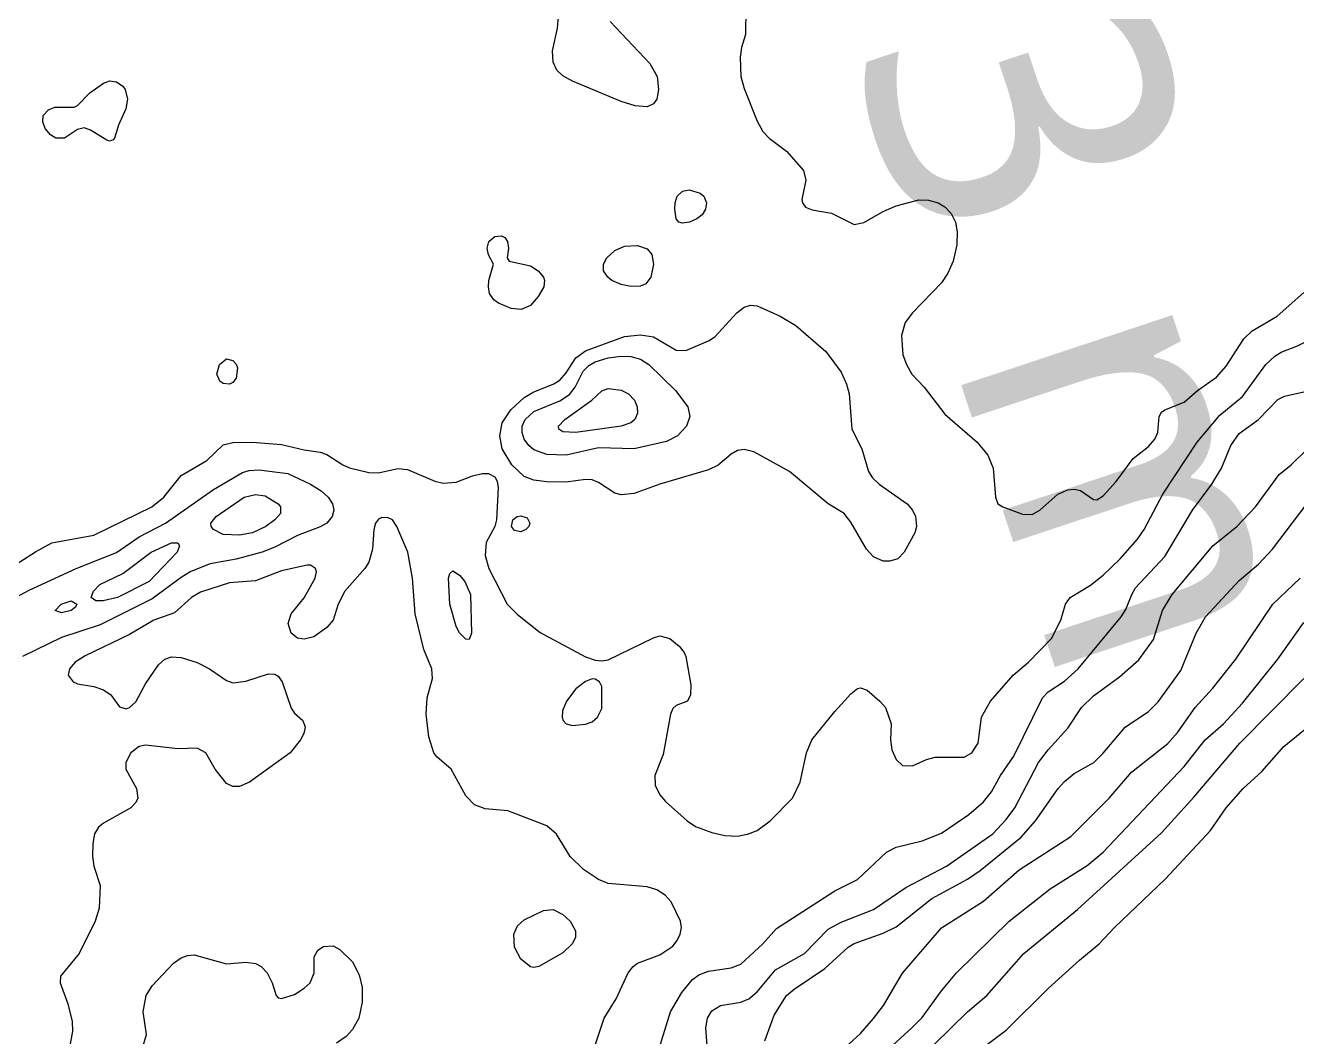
# Model space of a CAD drawing. Extents: x 474277 to 475042, y 254928 to 255625.
# Drawn here: x 474480.04 to 474510.19, y 255428.45 to 255452.43 of the extents above; entities that cross this region are included whole.
import ezdxf

# ---------------------------------------------------------------- set-up
doc = ezdxf.new("R2010")
doc.units = 0
doc.header["$MEASUREMENT"] = 0
doc.layers.add('BaseMapV2_DTM_export_MonNov09090547073261 — entities', color=1, linetype='CONTINUOUS')
doc.styles.get("Standard").update_dxf_attribs({"font": 'romans.shx'})

msp = doc.modelspace()

# ---------------------------------------------------------------- linework, layer by layer
at = {"layer": 'BaseMapV2_DTM_export_MonNov09090547073261 — entities', "color": 15, "linetype": 'Continuous', "true_color": 0xb7484b}
for points in [[(474493.899, 255452.524, 83.25), (474494.838, 255451.527, 83.25), (474495.012, 255451.22, 83.25), (474495.042, 255450.914, 83.25), (474495.007, 255450.684, 83.25), (474494.927, 255450.572, 83.25), (474494.774, 255450.507, 83.25), (474494.495, 255450.53, 83.25), (474494.161, 255450.629, 83.25), (474493.01, 255451.112, 83.25), (474492.78, 255451.24, 83.25), (474492.64, 255451.374, 83.25), (474492.55, 255451.559, 83.25), (474492.533, 255451.834, 83.25), (474492.649, 255452.371, 83.25), (474492.715, 255453.137, 83.25)], [(474497.112, 255452.831, 83), (474497.104, 255452.217, 83), (474497.011, 255451.911, 83), (474496.981, 255451.681, 83), (474496.997, 255451.22, 83), (474497.074, 255450.936, 83), (474497.381, 255450.163, 83), (474497.515, 255449.917, 83), (474497.667, 255449.764, 83), (474498.081, 255449.457, 83), (474498.485, 255448.997, 83), (474498.539, 255448.767, 83), (474498.445, 255448.307, 83), (474498.457, 255448.23, 83), (474498.531, 255448.126, 83), (474498.685, 255448.062, 83), (474499.145, 255447.988, 83), (474499.681, 255447.719, 83), (474499.911, 255447.764, 83), (474500.371, 255448.022, 83), (474500.678, 255448.157, 83), (474501.215, 255448.3, 83), (474501.445, 255448.296, 83), (474501.675, 255448.231, 83), (474501.828, 255448.138, 83), (474501.982, 255447.976, 83), (474502.083, 255447.77, 83), (474502.125, 255447.54, 83), (474502.113, 255447.233, 83), (474502.029, 255446.85, 83), (474501.905, 255446.566, 83), (474501.752, 255446.335, 83), (474501.061, 255445.622, 83), (474500.889, 255445.393, 83), (474500.803, 255445.086, 83), (474500.838, 255444.626, 83), (474500.919, 255444.396, 83), (474501.048, 255444.166, 83), (474501.343, 255443.86, 83), (474501.828, 255443.22, 83), (474502.598, 255442.556, 83), (474502.853, 255442.249, 83), (474502.98, 255441.943, 83), (474503.029, 255441.253, 83), (474503.087, 255441.099, 83), (474503.208, 255441.024, 83), (474503.668, 255440.849, 83), (474503.899, 255440.841, 83)], [(474482.154, 255449.764, 83.25), (474482.122, 255449.72, 83.25), (474482.046, 255449.693, 83.25), (474481.969, 255449.711, 83.25), (474481.586, 255449.949, 83.25), (474481.432, 255450.007, 83.25), (474481.279, 255449.969, 83.25), (474480.972, 255449.76, 83.25), (474480.762, 255449.764, 83.25), (474480.635, 255449.84, 83.25), (474480.511, 255449.994, 83.25), (474480.452, 255450.147, 83.25), (474480.465, 255450.3, 83.25), (474480.589, 255450.436, 83.25), (474480.742, 255450.492, 83.25), (474481.202, 255450.498, 83.25), (474481.279, 255450.534, 83.25), (474481.566, 255450.837, 83.25), (474481.89, 255451.067, 83.25), (474482.046, 255451.116, 83.25), (474482.199, 255451.095, 83.25), (474482.352, 255450.994, 83.25), (474482.409, 255450.914, 83.25), (474482.464, 255450.684, 83.25), (474482.426, 255450.454, 83.25), (474482.245, 255450.07, 83.25), (474482.154, 255449.764, 83.25)], [(474495.78, 255447.77, 83.25), (474495.617, 255447.747, 83.25), (474495.53, 255447.77, 83.25), (474495.462, 255447.847, 83.25), (474495.429, 255448.077, 83.25), (474495.438, 255448.23, 83.25), (474495.485, 255448.383, 83.25), (474495.617, 255448.503, 83.25), (474495.771, 255448.536, 83.25), (474496.031, 255448.46, 83.25), (474496.122, 255448.383, 83.25), (474496.185, 255448.23, 83.25), (474496.162, 255448.077, 83.25), (474496.078, 255447.944, 83.25), (474495.955, 255447.847, 83.25), (474495.78, 255447.77, 83.25)], [(474491.789, 255445.7, 83.25), (474491.554, 255445.723, 83.25), (474491.255, 255445.853, 83.25), (474491.143, 255445.93, 83.25), (474491.041, 255446.083, 83.25), (474491.013, 255446.237, 83.25), (474491.025, 255446.39, 83.25), (474491.134, 255446.773, 83.25), (474491.017, 255446.998, 83.25), (474490.986, 255447.157, 83.25), (474491.027, 255447.31, 83.25), (474491.17, 255447.429, 83.25), (474491.324, 255447.446, 83.25), (474491.4, 255447.41, 83.25), (474491.47, 255447.31, 83.25), (474491.49, 255447.157, 83.25), (474491.459, 255446.927, 83.25), (474491.509, 255446.85, 83.25), (474492.014, 255446.736, 83.25), (474492.197, 255446.62, 83.25), (474492.319, 255446.467, 83.25), (474492.343, 255446.39, 83.25), (474492.327, 255446.237, 83.25), (474492.197, 255446.006, 83.25), (474492.014, 255445.8, 83.25), (474491.789, 255445.7, 83.25)], [(474494.749, 255446.313, 83.25), (474494.621, 255446.256, 83.25), (474494.391, 255446.248, 83.25), (474494.161, 255446.292, 83.25), (474493.942, 255446.39, 83.25), (474493.845, 255446.467, 83.25), (474493.744, 255446.62, 83.25), (474493.744, 255446.773, 83.25), (474493.824, 255446.927, 83.25), (474494.007, 255447.099, 83.25), (474494.237, 255447.204, 83.25), (474494.544, 255447.216, 83.25), (474494.774, 255447.141, 83.25), (474494.886, 255447.003, 83.25), (474494.927, 255446.773, 83.25), (474494.866, 255446.467, 83.25), (474494.749, 255446.313, 83.25)], [(474503.899, 255440.841, 83), (474504.084, 255440.946, 83), (474504.512, 255441.323, 83), (474504.742, 255441.429, 83), (474504.895, 255441.447, 83), (474505.049, 255441.41, 83), (474505.355, 255441.199, 83), (474505.432, 255441.194, 83), (474505.585, 255441.284, 83), (474505.892, 255441.626, 83), (474506.293, 255442.173, 83), (474506.659, 255442.459, 83), (474506.804, 255442.633, 83), (474506.877, 255442.786, 83), (474506.911, 255443.169, 83), (474506.966, 255443.267, 83), (474507.042, 255443.327, 83), (474507.502, 255443.503, 83), (474507.818, 255443.783, 83), (474508.269, 255444.1, 83), (474508.499, 255444.36, 83), (474508.92, 255445.01, 83), (474509.112, 255445.198, 83), (474509.705, 255445.546, 83), (474510.339, 255446.106, 83)], [(474500.715, 255439.796, 83.25), (474500.525, 255439.735, 83.25), (474500.371, 255439.737, 83.25), (474500.141, 255439.845, 83.25), (474499.977, 255440.026, 83.25), (474499.605, 255440.662, 83.25), (474499.447, 255440.869, 83.25), (474499.068, 255441.097, 83.25), (474498.148, 255441.865, 83.25), (474497.304, 255442.331, 83.25), (474497.074, 255442.386, 83.25), (474496.921, 255442.36, 83.25), (474496.768, 255442.272, 83.25), (474496.461, 255442.016, 83.25), (474496.231, 255441.903, 83.25), (474495.074, 255441.559, 83.25), (474494.467, 255441.341, 83.25), (474494.161, 255441.308, 83.25), (474494.007, 255441.353, 83.25), (474493.624, 255441.606, 83.25), (474493.471, 255441.662, 83.25), (474493.317, 255441.67, 83.25), (474492.857, 255441.609, 83.25), (474492.397, 255441.622, 83.25), (474492.09, 255441.655, 83.25), (474491.86, 255441.745, 83.25), (474491.567, 255442.019, 83.25), (474491.341, 255442.403, 83.25), (474491.285, 255442.709, 83.25), (474491.338, 255443.016, 83.25), (474491.547, 255443.323, 83.25), (474491.86, 255443.615, 83.25), (474492.09, 255443.753, 83.25), (474492.55, 255443.929, 83.25), (474492.704, 255444.029, 83.25), (474492.857, 255444.202, 83.25), (474493.087, 255444.556, 83.25), (474493.317, 255444.726, 83.25), (474494.237, 255445.058, 83.25), (474494.621, 255445.105, 83.25), (474494.927, 255445.05, 83.25), (474495.464, 255444.739, 83.25), (474495.694, 255444.733, 83.25), (474496.231, 255444.958, 83.25), (474496.384, 255445.05, 83.25), (474496.905, 255445.623, 83.25), (474497.074, 255445.756, 83.25), (474497.228, 255445.808, 83.25), (474497.381, 255445.79, 83.25), (474497.928, 255445.546, 83.25), (474498.301, 255445.322, 83.25), (474499.013, 255444.703, 83.25), (474499.375, 255444.213, 83.25), (474499.502, 255443.936, 83.25), (474499.561, 255443.706, 83.25), (474499.625, 255442.863, 83.25), (474499.862, 255442.403, 83.25), (474500.023, 255441.866, 83.25), (474500.12, 255441.713, 83.25), (474500.272, 255441.559, 83.25), (474500.935, 255441.099, 83.25), (474501.061, 255440.95, 83.25), (474501.134, 255440.793, 83.25), (474501.157, 255440.562, 83.25), (474501.118, 255440.409, 83.25), (474500.867, 255439.949, 83.25), (474500.715, 255439.796, 83.25)], [(474497.151, 255433.267, 83.25), (474497.381, 255433.36, 83.25), (474497.688, 255433.583, 83.25), (474498.224, 255434.121, 83.25), (474498.403, 255434.505, 83.25), (474498.553, 255435.195, 83.25), (474498.68, 255435.502, 83.25), (474499.221, 255436.176, 83.25), (474499.605, 255436.597, 83.25), (474499.758, 255436.721, 83.25), (474499.835, 255436.737, 83.25), (474499.988, 255436.684, 83.25), (474500.294, 255436.422, 83.25), (474500.423, 255436.269, 83.25), (474500.561, 255435.885, 83.25), (474500.543, 255435.502, 83.25), (474500.575, 255435.272, 83.25), (474500.678, 255435.041, 83.25), (474500.831, 255434.899, 83.25), (474501.061, 255434.888, 83.25), (474501.395, 255435.042, 83.25), (474501.598, 255435.093, 83.25), (474502.288, 255435.098, 83.25), (474502.468, 255435.195, 83.25), (474502.62, 255435.425, 83.25), (474502.699, 255436.039, 83.25), (474502.911, 255436.422, 83.25), (474503.448, 255437.035, 83.25), (474503.812, 255437.342, 83.25), (474504.359, 255437.904, 83.25), (474504.579, 255438.339, 83.25), (474504.694, 255438.722, 83.25), (474504.801, 255438.876, 83.25), (474505.279, 255439.171, 83.25), (474505.585, 255439.409, 83.25), (474505.983, 255439.796, 83.25), (474506.393, 255440.256, 83.25), (474506.553, 255440.486, 83.25), (474506.998, 255441.329, 83.25), (474507.812, 255442.556, 83.25), (474508.346, 255443.196, 83.25), (474508.882, 255443.639, 83.25), (474509.437, 255444.396, 83.25), (474509.649, 255444.596, 83.25), (474509.803, 255444.69, 83.25), (474510.186, 255444.839, 83.25), (474511.413, 255445.455, 83.25)], [(474484.878, 255443.936, 83.25), (474484.729, 255443.952, 83.25), (474484.653, 255444.006, 83.25), (474484.582, 255444.166, 83.25), (474484.642, 255444.396, 83.25), (474484.806, 255444.533, 83.25), (474484.959, 255444.497, 83.25), (474485.036, 255444.406, 83.25), (474485.065, 255444.32, 83.25), (474485.036, 255444.073, 83.25), (474484.959, 255443.975, 83.25), (474484.878, 255443.936, 83.25)], [(474492.86, 255442.249, 83.5), (474492.397, 255442.269, 83.5), (474492.09, 255442.38, 83.5), (474491.971, 255442.479, 83.5), (474491.865, 255442.633, 83.5), (474491.813, 255442.786, 83.5), (474491.812, 255442.939, 83.5), (474491.885, 255443.093, 83.5), (474492.09, 255443.287, 83.5), (474492.704, 255443.535, 83.5), (474492.934, 255443.685, 83.5), (474493.071, 255443.86, 83.5), (474493.261, 255444.243, 83.5), (474493.394, 255444.378, 83.5), (474493.547, 255444.464, 83.5), (474493.854, 255444.555, 83.5), (474494.161, 255444.593, 83.5), (474494.391, 255444.584, 83.5), (474494.621, 255444.524, 83.5), (474494.817, 255444.396, 83.5), (474495.451, 255443.783, 83.5), (474495.739, 255443.399, 83.5), (474495.786, 255443.169, 83.5), (474495.711, 255442.939, 83.5), (474495.496, 255442.709, 83.5), (474495.234, 255442.571, 83.5), (474494.467, 255442.397, 83.5), (474493.624, 255442.426, 83.5), (474492.86, 255442.249, 83.5)], [(474493.089, 255442.786, 83.75), (474492.78, 255442.8, 83.75), (474492.683, 255442.863, 83.75), (474492.672, 255442.939, 83.75), (474492.822, 255443.093, 83.75), (474493.467, 255443.553, 83.75), (474493.701, 255443.776, 83.75), (474493.854, 255443.83, 83.75), (474494.161, 255443.79, 83.75), (474494.336, 255443.706, 83.75), (474494.477, 255443.553, 83.75), (474494.543, 255443.399, 83.75), (474494.551, 255443.246, 83.75), (474494.483, 255443.093, 83.75), (474494.391, 255443.014, 83.75), (474494.161, 255442.934, 83.75), (474493.089, 255442.786, 83.75)], [(474495.092, 255428.294, 83.5), (474495.331, 255429.061, 83.5), (474495.599, 255429.521, 83.5), (474495.854, 255429.828, 83.5), (474496.001, 255429.934, 83.5), (474496.231, 255430.027, 83.5), (474496.768, 255430.099, 83.5), (474496.998, 255430.192, 83.5), (474497.516, 255430.671, 83.5), (474497.841, 255431.032, 83.5), (474499.221, 255431.929, 83.5), (474499.758, 255432.196, 83.5), (474500.448, 255432.845, 83.5), (474500.678, 255432.962, 83.5), (474501.292, 255433.11, 83.5), (474501.752, 255433.296, 83.5), (474502.402, 255433.738, 83.5), (474502.748, 255434.039, 83.5), (474502.933, 255434.275, 83.5), (474503.15, 255434.658, 83.5), (474503.466, 255435.118, 83.5), (474504.147, 255436.499, 83.5), (474504.282, 255436.642, 83.5), (474504.665, 255436.895, 83.5), (474504.991, 255437.189, 83.5), (474506.012, 255438.416, 83.5), (474506.122, 255438.593, 83.5), (474506.26, 255438.952, 83.5), (474506.349, 255439.106, 83.5), (474507.042, 255439.852, 83.5), (474507.7, 255440.946, 83.5), (474508.16, 255441.559, 83.5), (474508.385, 255441.943, 83.5), (474508.608, 255442.479, 83.5), (474508.806, 255442.764, 83.5), (474509.266, 255443.093, 83.5), (474509.726, 255443.571, 83.5), (474509.879, 255443.649, 83.5), (474510.339, 255443.748, 83.5)], [(474479.543, 255439.489, 83.25), (474480.282, 255439.962, 83.25), (474480.666, 255440.173, 83.25), (474481.662, 255440.351, 83.25), (474483.037, 255441.023, 83.25), (474483.32, 255441.253, 83.25), (474483.733, 255441.768, 83.25), (474484.346, 255442.127, 83.25), (474484.729, 255442.497, 83.25), (474484.959, 255442.549, 83.25), (474485.42, 255442.556, 83.25), (474486.11, 255442.501, 83.25), (474486.646, 255442.373, 83.25), (474487.03, 255442.325, 83.25), (474487.183, 255442.268, 83.25), (474487.561, 255442.019, 83.25), (474487.72, 255441.947, 83.25), (474488.18, 255441.843, 83.25), (474488.41, 255441.829, 83.25), (474488.87, 255441.931, 83.25), (474489.1, 255441.908, 83.25), (474489.748, 255441.636, 83.25), (474489.943, 255441.588, 83.25), (474490.25, 255441.614, 83.25), (474490.634, 255441.759, 83.25), (474490.864, 255441.813, 83.25), (474491.017, 255441.815, 83.25), (474491.17, 255441.736, 83.25), (474491.225, 255441.636, 83.25), (474491.247, 255441.483, 83.25), (474491.207, 255440.716, 83.25), (474491.164, 255440.562, 83.25), (474490.965, 255440.179, 83.25), (474490.936, 255439.872, 83.25), (474491.021, 255439.566, 83.25), (474491.462, 255438.722, 83.25), (474491.707, 255438.471, 83.25), (474492.244, 255438.05, 83.25), (474493.317, 255437.475, 83.25), (474493.547, 255437.392, 83.25), (474493.701, 255437.375, 83.25), (474493.854, 255437.403, 83.25), (474494.927, 255437.925, 83.25), (474495.081, 255437.968, 83.25), (474495.311, 255437.908, 83.25), (474495.532, 255437.725, 83.25), (474495.657, 255437.572, 83.25), (474495.694, 255437.478, 83.25), (474495.812, 255436.805, 83.25), (474495.806, 255436.575, 83.25), (474495.736, 255436.422, 83.25), (474495.464, 255436.318, 83.25), (474495.387, 255436.245, 83.25), (474495.33, 255436.115, 83.25), (474495.157, 255435.157, 83.25), (474494.955, 255434.658, 83.25), (474494.965, 255434.428, 83.25), (474495.078, 255434.198, 83.25), (474495.212, 255434.045, 83.25), (474495.728, 255433.585, 83.25), (474495.924, 255433.451, 83.25), (474496.308, 255433.311, 83.25), (474496.614, 255433.241, 83.25), (474496.921, 255433.224, 83.25), (474497.151, 255433.267, 83.25)], [(474496.231, 255427.834, 83.75), (474496.167, 255428.678, 83.75), (474496.209, 255428.908, 83.75), (474496.308, 255429.084, 83.75), (474496.517, 255429.214, 83.75), (474496.998, 255429.288, 83.75), (474497.186, 255429.368, 83.75), (474497.381, 255429.536, 83.75), (474497.818, 255430.058, 83.75), (474498.502, 255430.441, 83.75), (474499.068, 255431.017, 83.75), (474499.375, 255431.184, 83.75), (474500.141, 255431.488, 83.75), (474500.908, 255432.004, 83.75), (474501.868, 255432.511, 83.75), (474502.965, 255433.278, 83.75), (474503.285, 255433.619, 83.75), (474503.486, 255433.892, 83.75), (474504.052, 255434.967, 83.75), (474504.282, 255435.268, 83.75), (474504.742, 255435.78, 83.75), (474505.067, 255436.269, 83.75), (474505.355, 255436.547, 83.75), (474505.969, 255436.997, 83.75), (474506.429, 255437.398, 83.75), (474506.777, 255437.879, 83.75), (474506.99, 255438.569, 83.75), (474507.221, 255438.952, 83.75), (474508.178, 255440.102, 83.75), (474508.753, 255440.562, 83.75), (474509.196, 255441.023, 83.75), (474509.753, 255441.789, 83.75), (474510.042, 255442.019, 83.75), (474510.424, 255442.403, 83.75)], [(474479.439, 255438.677, 83.5), (474480.129, 255439.049, 83.5), (474481.243, 255439.566, 83.5), (474482.199, 255439.945, 83.5), (474482.736, 255440.316, 83.5), (474483.359, 255440.639, 83.5), (474484.499, 255441.437, 83.5), (474485.19, 255441.842, 83.5), (474485.343, 255441.89, 83.5), (474485.573, 255441.901, 83.5), (474486.263, 255441.818, 83.5), (474486.8, 255441.56, 83.5), (474487.05, 255441.406, 83.5), (474487.221, 255441.253, 83.5), (474487.319, 255441.099, 83.5), (474487.35, 255440.946, 83.5), (474487.315, 255440.793, 83.5), (474487.183, 255440.64, 83.5), (474487.03, 255440.549, 83.5), (474486.493, 255440.348, 83.5), (474485.956, 255440.072, 83.5), (474485.65, 255439.949, 83.5), (474485.036, 255439.782, 83.5), (474484.423, 255439.677, 83.5), (474483.963, 255439.491, 83.5), (474483.733, 255439.354, 83.5), (474483.043, 255438.849, 83.5), (474481.816, 255438.228, 83.5), (474480.896, 255437.929, 83.5), (474479.976, 255437.483, 83.5)], [(474485.426, 255440.409, 83.75), (474485.113, 255440.355, 83.75), (474484.729, 255440.369, 83.75), (474484.499, 255440.486, 83.75), (474484.442, 255440.562, 83.75), (474484.435, 255440.639, 83.75), (474484.561, 255440.793, 83.75), (474485.225, 255441.253, 83.75), (474485.496, 255441.32, 83.75), (474485.726, 255441.285, 83.75), (474486.029, 255441.099, 83.75), (474486.086, 255441.023, 83.75), (474486.086, 255440.869, 83.75), (474485.951, 255440.716, 83.75), (474485.744, 255440.562, 83.75), (474485.426, 255440.409, 83.75)], [(474497.567, 255428.371, 84), (474497.784, 255428.984, 84), (474498.081, 255429.444, 84), (474498.262, 255429.598, 84), (474498.991, 255430.086, 84), (474499.542, 255430.595, 84), (474499.681, 255430.677, 84), (474500.371, 255430.927, 84), (474500.678, 255431.078, 84), (474501.521, 255431.745, 84), (474502.365, 255432.203, 84), (474502.672, 255432.411, 84), (474503.636, 255433.202, 84), (474503.979, 255433.585, 84), (474504.516, 255434.352, 84), (474504.665, 255434.52, 84), (474504.895, 255434.71, 84), (474505.359, 255434.965, 84), (474505.585, 255435.188, 84), (474506.105, 255435.809, 84), (474506.659, 255436.18, 84), (474506.889, 255436.409, 84), (474507.426, 255437.151, 84), (474507.784, 255438.032, 84), (474508.011, 255438.416, 84), (474508.806, 255439.284, 84), (474509.266, 255439.67, 84), (474509.593, 255440.026, 84), (474510.569, 255441.305, 84)], [(474493.471, 255428.057, 83.25), (474493.759, 255428.908, 83.25), (474494.04, 255429.368, 83.25), (474494.323, 255429.981, 83.25), (474494.443, 255430.135, 83.25), (474494.544, 255430.21, 83.25), (474495.081, 255430.413, 83.25), (474495.387, 255430.619, 83.25), (474495.489, 255430.748, 83.25), (474495.559, 255430.901, 83.25), (474495.587, 255431.055, 83.25), (474495.57, 255431.208, 83.25), (474495.346, 255431.668, 83.25), (474495.204, 255431.821, 83.25), (474495.004, 255431.952, 83.25), (474494.774, 255432.018, 83.25), (474493.854, 255432.097, 83.25), (474493.624, 255432.192, 83.25), (474493.266, 255432.435, 83.25), (474492.95, 255432.742, 83.25), (474492.627, 255433.271, 83.25), (474492.397, 255433.466, 83.25), (474491.477, 255433.823, 83.25), (474490.94, 255433.873, 83.25), (474490.684, 255433.968, 83.25), (474490.48, 255434.182, 83.25), (474490.136, 255434.812, 83.25), (474489.79, 255435.106, 83.25), (474489.722, 255435.195, 83.25), (474489.602, 255435.579, 83.25), (474489.541, 255436.115, 83.25), (474489.562, 255436.499, 83.25), (474489.686, 255436.959, 83.25), (474489.677, 255437.189, 83.25), (474489.488, 255437.649, 83.25), (474489.281, 255438.492, 83.25), (474489.215, 255439.336, 83.25), (474489.109, 255439.949, 83.25), (474488.845, 255440.562, 83.25), (474488.739, 255440.716, 83.25), (474488.64, 255440.769, 83.25), (474488.487, 255440.771, 83.25), (474488.41, 255440.731, 83.25), (474488.338, 255440.639, 83.25), (474488.299, 255440.486, 83.25), (474488.27, 255440.026, 83.25), (474488.18, 255439.711, 83.25), (474488.087, 255439.566, 83.25), (474487.616, 255439.029, 83.25), (474487.454, 255438.722, 83.25), (474487.333, 255438.339, 83.25), (474487.183, 255438.17, 83.25), (474486.876, 255437.948, 83.25), (474486.646, 255437.889, 83.25), (474486.493, 255437.912, 83.25), (474486.343, 255438.032, 83.25), (474486.269, 255438.262, 83.25), (474486.339, 255438.492, 83.25), (474486.646, 255438.866, 83.25), (474486.911, 255439.336, 83.25), (474486.942, 255439.489, 83.25), (474486.919, 255439.566, 83.25), (474486.8, 255439.64, 83.25), (474486.723, 255439.64, 83.25), (474486.11, 255439.511, 83.25), (474485.496, 255439.272, 83.25), (474484.883, 255439.228, 83.25), (474484.193, 255439.002, 83.25), (474483.979, 255438.876, 83.25), (474483.579, 255438.513, 83.25), (474483.084, 255438.339, 83.25), (474482.506, 255438.002, 83.25), (474481.462, 255437.495, 83.25), (474481.224, 255437.342, 83.25), (474481.085, 255437.189, 83.25), (474481.055, 255437.035, 83.25), (474481.172, 255436.882, 83.25), (474481.279, 255436.833, 83.25), (474481.662, 255436.765, 83.25), (474481.892, 255436.69, 83.25), (474482.064, 255436.575, 83.25), (474482.276, 255436.284, 83.25), (474482.429, 255436.24, 83.25), (474482.508, 255436.269, 83.25), (474482.659, 255436.404, 83.25), (474482.889, 255436.831, 83.25), (474483.196, 255437.281, 83.25), (474483.349, 255437.415, 83.25), (474483.503, 255437.469, 83.25), (474483.733, 255437.459, 83.25), (474484.116, 255437.341, 83.25), (474484.405, 255437.189, 83.25), (474484.806, 255436.908, 83.25), (474484.959, 255436.855, 83.25), (474485.266, 255436.894, 83.25), (474485.803, 255437.069, 83.25), (474485.956, 255437.062, 83.25), (474486.033, 255437.015, 83.25), (474486.13, 255436.882, 83.25), (474486.34, 255436.256, 83.25), (474486.416, 255436.14, 83.25), (474486.614, 255435.962, 83.25), (474486.67, 255435.809, 83.25), (474486.639, 255435.655, 83.25), (474486.559, 255435.502, 83.25), (474486.313, 255435.195, 83.25), (474485.355, 255434.505, 83.25), (474485.113, 255434.399, 83.25), (474484.959, 255434.396, 83.25), (474484.806, 255434.474, 83.25), (474484.542, 255434.812, 83.25), (474484.315, 255435.195, 83.25), (474484.116, 255435.31, 83.25), (474483.656, 255435.291, 83.25), (474482.889, 255435.38, 83.25), (474482.736, 255435.345, 83.25), (474482.545, 255435.195, 83.25), (474482.425, 255434.965, 83.25), (474482.425, 255434.812, 83.25), (474482.678, 255434.352, 83.25), (474482.706, 255434.122, 83.25), (474482.659, 255434.02, 83.25), (474482.538, 255433.892, 83.25), (474481.892, 255433.534, 83.25), (474481.772, 255433.432, 83.25), (474481.681, 255433.278, 83.25), (474481.639, 255433.048, 83.25), (474481.634, 255432.742, 83.25), (474481.668, 255432.511, 83.25), (474481.813, 255432.051, 83.25), (474481.794, 255431.515, 83.25), (474481.698, 255431.208, 83.25), (474481.319, 255430.441, 83.25), (474480.875, 255429.904, 83.25), (474480.868, 255429.751, 83.25), (474481.049, 255429.248, 83.25), (474481.147, 255428.831, 83.25), (474481.162, 255428.601, 83.25), (474481.084, 255428.218, 83.25)], [(474491.901, 255440.486, 83.25), (474491.784, 255440.434, 83.25), (474491.63, 255440.464, 83.25), (474491.559, 255440.562, 83.25), (474491.593, 255440.716, 83.25), (474491.696, 255440.793, 83.25), (474491.784, 255440.811, 83.25), (474491.937, 255440.764, 83.25), (474491.994, 255440.639, 83.25), (474491.971, 255440.562, 83.25), (474491.901, 255440.486, 83.25)], [(474481.888, 255438.799, 83.75), (474481.713, 255438.799, 83.75), (474481.598, 255438.876, 83.75), (474481.659, 255439.029, 83.75), (474481.804, 255439.182, 83.75), (474482.352, 255439.449, 83.75), (474483.02, 255439.949, 83.75), (474483.503, 255440.174, 83.75), (474483.656, 255440.169, 83.75), (474483.692, 255440.102, 83.75), (474483.641, 255439.949, 83.75), (474482.973, 255439.259, 83.75), (474482.229, 255438.876, 83.75), (474481.888, 255438.799, 83.75)], [(474490.561, 255437.879, 83.5), (474490.48, 255437.893, 83.5), (474490.327, 255438.043, 83.5), (474490.25, 255438.188, 83.5), (474490.1, 255438.722, 83.5), (474490.071, 255439.336, 83.5), (474490.097, 255439.447, 83.5), (474490.173, 255439.507, 83.5), (474490.327, 255439.407, 83.5), (474490.458, 255439.259, 83.5), (474490.591, 255438.952, 83.5), (474490.613, 255438.032, 83.5), (474490.561, 255437.879, 83.5)], [(474499.554, 255428.294, 84.25), (474499.835, 255428.55, 84.25), (474500.141, 255428.906, 84.25), (474500.376, 255429.214, 84.25), (474500.831, 255429.98, 84.25), (474501.752, 255431.047, 84.25), (474502.748, 255431.685, 84.25), (474503.592, 255432.421, 84.25), (474504.819, 255433.215, 84.25), (474505.726, 255434.122, 84.25), (474506.253, 255434.735, 84.25), (474507.119, 255435.416, 84.25), (474507.349, 255435.688, 84.25), (474507.763, 255436.269, 84.25), (474508.178, 255436.729, 84.25), (474508.729, 255437.419, 84.25), (474509.602, 255438.722, 84.25), (474510.255, 255439.336, 84.25)], [(474481.125, 255438.569, 83.75), (474480.896, 255438.518, 83.75), (474480.751, 255438.569, 83.75), (474480.889, 255438.722, 83.75), (474481.126, 255438.796, 83.75), (474481.263, 255438.722, 83.75), (474481.231, 255438.646, 83.75), (474481.125, 255438.569, 83.75)], [(474499.681, 255427.431, 84.5), (474501.048, 255428.678, 84.5), (474501.292, 255428.927, 84.5), (474501.752, 255429.56, 84.5), (474502.111, 255429.981, 84.5), (474503.353, 255431.208, 84.5), (474504.325, 255431.975, 84.5), (474505.202, 255432.531, 84.5), (474505.585, 255432.847, 84.5), (474507.502, 255434.871, 84.5), (474508, 255435.502, 84.5), (474508.437, 255435.885, 84.5), (474508.882, 255436.377, 84.5), (474509.719, 255437.419, 84.5), (474510.339, 255438.284, 84.5)], [(474493.317, 255435.875, 83.25), (474493.471, 255435.935, 83.25), (474493.601, 255436.039, 83.25), (474493.701, 255436.25, 83.25), (474493.701, 255436.77, 83.25), (474493.651, 255436.882, 83.25), (474493.547, 255436.945, 83.25), (474493.471, 255436.947, 83.25), (474493.317, 255436.889, 83.25), (474493.087, 255436.71, 83.25), (474492.867, 255436.422, 83.25), (474492.768, 255436.192, 83.25), (474492.759, 255436.039, 83.25), (474492.783, 255435.962, 83.25), (474492.857, 255435.885, 83.25), (474493.01, 255435.847, 83.25), (474493.317, 255435.875, 83.25)], [(474501.588, 255428.294, 84.75), (474502.365, 255429.057, 84.75), (474502.825, 255429.444, 84.75), (474503.702, 255430.441, 84.75), (474504.972, 255431.482, 84.75), (474506.966, 255433.301, 84.75), (474507.732, 255434.146, 84.75), (474508.818, 255435.425, 84.75), (474510.339, 255436.96, 84.75)], [(474501.445, 255427.242, 85), (474503.285, 255428.627, 85), (474504.282, 255429.612, 85), (474505.024, 255430.288, 85), (474505.491, 255430.671, 85), (474505.848, 255431.055, 85), (474507.049, 255432.205, 85), (474508.125, 255433.355, 85), (474508.499, 255433.892, 85), (474508.9, 255434.352, 85), (474509.343, 255434.755, 85), (474509.863, 255435.348, 85), (474510.339, 255435.732, 85)], [(474492.212, 255430.135, 83.25), (474492.09, 255430.108, 83.25), (474492.014, 255430.123, 83.25), (474491.784, 255430.307, 83.25), (474491.63, 255430.595, 83.25), (474491.619, 255430.901, 83.25), (474491.707, 255431.101, 83.25), (474491.86, 255431.24, 83.25), (474492.32, 255431.462, 83.25), (474492.55, 255431.484, 83.25), (474492.78, 255431.367, 83.25), (474492.952, 255431.208, 83.25), (474493.075, 255430.978, 83.25), (474493.079, 255430.825, 83.25), (474493, 255430.671, 83.25), (474492.78, 255430.459, 83.25), (474492.212, 255430.135, 83.25)], [(474482.779, 255428.064, 83.25), (474482.913, 255428.524, 83.25), (474482.832, 255429.061, 83.25), (474482.902, 255429.444, 83.25), (474483.044, 255429.674, 83.25), (474483.552, 255430.211, 83.25), (474483.733, 255430.338, 83.25), (474483.886, 255430.393, 83.25), (474484.039, 255430.407, 83.25), (474484.806, 255430.197, 83.25), (474485.266, 255430.233, 83.25), (474485.496, 255430.202, 83.25), (474485.627, 255430.135, 83.25), (474485.773, 255429.981, 83.25), (474485.893, 255429.751, 83.25), (474485.987, 255429.444, 83.25), (474486.033, 255429.394, 83.25), (474486.11, 255429.376, 83.25), (474486.416, 255429.474, 83.25), (474486.646, 255429.619, 83.25), (474486.789, 255429.751, 83.25), (474486.884, 255429.981, 83.25), (474486.886, 255430.365, 83.25), (474486.973, 255430.518, 83.25), (474487.106, 255430.605, 83.25), (474487.336, 255430.621, 83.25), (474487.49, 255430.538, 83.25), (474487.797, 255430.243, 83.25), (474487.95, 255429.934, 83.25), (474488.027, 255429.638, 83.25), (474488.023, 255429.291, 83.25), (474487.942, 255428.908, 83.25), (474487.797, 255428.64, 83.25), (474487.643, 255428.475, 83.25), (474487.413, 255428.321, 83.25)]]:
    msp.add_polyline3d(points, dxfattribs=at)

# ---------------------------------------------------------------- texts
at = {"layer": 'BaseMapV2_DTM_export_MonNov09090547073261 — entities', "color": 250, "true_color": 0x323232, "insert": (474497.832, 255456.802), "char_height": 0.2, "width": 17.61571, "attachment_point": 7, "rotation": 288.3745}
msp.add_mtext('\\fOpen Sans|i0|b0;\\H7.02279;83\\~m', dxfattribs=at)

doc.saveas('drawing.dxf')
